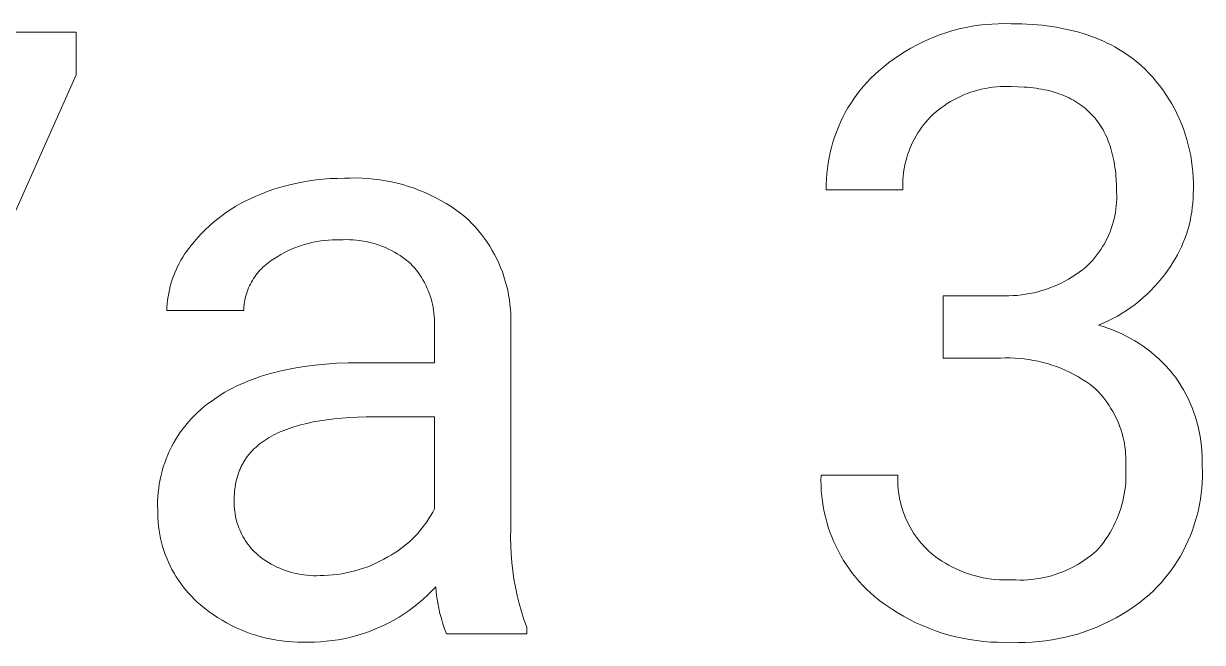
# Model space of a CAD drawing. Header units: millimetres. Extents: x 0 to 4030, y -54 to 2762.
# Drawn here: x 3053.8 to 3128.6, y 264.4 to 303.6 of the extents above; entities that cross this region are included whole.
import ezdxf

# ---------------------------------------------------------------- set-up
doc = ezdxf.new("R2010")
doc.units = ezdxf.units.MM
doc.header["$MEASUREMENT"] = 0
doc.layers.add('Domyślny', color=7, linetype='Continuous', true_color=0x000000)

msp = doc.modelspace()

# ---------------------------------------------------------------- linework, layer by layer
at = {"layer": 'Domyślny', "color": 18, "lineweight": 15, "true_color": 0x000000}
for p, q in [((3031.314, 303.061), (3057.108, 303.061)), ((3057.108, 303.061), (3057.108, 300.337)), ((3112.374, 303.032), (3112.773, 303.151)), ((3112.773, 303.151), (3113.175, 303.256)), ((3113.175, 303.256), (3113.581, 303.347)), ((3113.581, 303.347), (3113.99, 303.424)), ((3113.99, 303.424), (3114.401, 303.487)), ((3114.401, 303.487), (3114.814, 303.535)), ((3114.814, 303.535), (3115.228, 303.569)), ((3115.228, 303.569), (3115.644, 303.589)), ((3115.644, 303.589), (3116.06, 303.595)), ((3116.06, 303.595), (3116.475, 303.586)), ((3116.475, 303.586), (3117.143, 303.575)), ((3117.143, 303.575), (3117.47, 303.561)), ((3117.47, 303.561), (3117.792, 303.542)), ((3117.792, 303.542), (3118.11, 303.517)), ((3118.11, 303.517), (3118.423, 303.487)), ((3118.423, 303.487), (3118.731, 303.451)), ((3118.731, 303.451), (3119.035, 303.409)), ((3119.035, 303.409), (3119.334, 303.362)), ((3119.334, 303.362), (3119.628, 303.309)), ((3119.628, 303.309), (3119.918, 303.251)), ((3119.918, 303.251), (3120.203, 303.187)), ((3120.203, 303.187), (3120.484, 303.118)), ((3120.484, 303.118), (3120.76, 303.043)), ((3110.456, 302.235), (3110.828, 302.421)), ((3110.828, 302.421), (3111.206, 302.594)), ((3111.206, 302.594), (3111.591, 302.753)), ((3111.591, 302.753), (3111.98, 302.899)), ((3111.98, 302.899), (3112.374, 303.032)), ((3120.76, 303.043), (3121.032, 302.962)), ((3121.032, 302.962), (3121.298, 302.876)), ((3121.298, 302.876), (3121.561, 302.784)), ((3121.561, 302.784), (3121.818, 302.687)), ((3121.818, 302.687), (3122.071, 302.584)), ((3122.071, 302.584), (3122.32, 302.475)), ((3122.32, 302.475), (3122.564, 302.361)), ((3122.564, 302.361), (3122.803, 302.241)), ((3109.038, 301.368), (3109.381, 301.603)), ((3109.381, 301.603), (3109.732, 301.826)), ((3109.732, 301.826), (3110.09, 302.037)), ((3110.09, 302.037), (3110.456, 302.235)), ((3122.803, 302.241), (3123.038, 302.115)), ((3123.038, 302.115), (3123.268, 301.984)), ((3123.268, 301.984), (3123.493, 301.846)), ((3123.493, 301.846), (3123.714, 301.704)), ((3123.714, 301.704), (3123.93, 301.555)), ((3123.93, 301.555), (3124.142, 301.401)), ((3108.061, 300.593), (3108.377, 300.862)), ((3108.377, 300.862), (3108.703, 301.121)), ((3108.703, 301.121), (3109.038, 301.368)), ((3124.142, 301.401), (3124.349, 301.241)), ((3124.349, 301.241), (3124.552, 301.076)), ((3124.552, 301.076), (3124.75, 300.904)), ((3124.75, 300.904), (3124.944, 300.727)), ((3057.108, 300.337), (3041.299, 264.893)), ((3107.329, 299.881), (3107.565, 300.127)), ((3107.565, 300.127), (3107.809, 300.364)), ((3107.809, 300.364), (3108.061, 300.593)), ((3124.944, 300.727), (3125.19, 300.477)), ((3125.19, 300.477), (3125.427, 300.218)), ((3125.427, 300.218), (3125.655, 299.951)), ((3106.676, 299.097), (3106.885, 299.366)), ((3106.885, 299.366), (3107.102, 299.627)), ((3107.102, 299.627), (3107.329, 299.881)), ((3114.131, 299.312), (3113.905, 299.239)), ((3114.359, 299.376), (3114.131, 299.312)), ((3114.59, 299.433), (3114.359, 299.376)), ((3114.822, 299.482), (3114.59, 299.433)), ((3115.056, 299.523), (3114.822, 299.482)), ((3115.291, 299.556), (3115.056, 299.523)), ((3115.527, 299.581), (3115.291, 299.556)), ((3115.764, 299.598), (3115.527, 299.581)), ((3116.001, 299.607), (3115.764, 299.598)), ((3116.238, 299.607), (3116.001, 299.607)), ((3116.475, 299.6), (3116.238, 299.607)), ((3116.887, 299.593), (3116.475, 299.6)), ((3117.285, 299.574), (3116.887, 299.593)), ((3117.479, 299.559), (3117.285, 299.574)), ((3117.67, 299.541), (3117.479, 299.559)), ((3117.857, 299.52), (3117.67, 299.541)), ((3118.042, 299.495), (3117.857, 299.52)), ((3118.223, 299.468), (3118.042, 299.495)), ((3118.401, 299.437), (3118.223, 299.468)), ((3118.575, 299.402), (3118.401, 299.437)), ((3118.747, 299.365), (3118.575, 299.402)), ((3118.915, 299.324), (3118.747, 299.365)), ((3119.08, 299.28), (3118.915, 299.324)), ((3125.655, 299.951), (3125.874, 299.677)), ((3125.874, 299.677), (3126.084, 299.395)), ((3126.084, 299.395), (3126.284, 299.107)), ((3106.288, 298.538), (3106.477, 298.82)), ((3106.477, 298.82), (3106.676, 299.097)), ((3112.613, 298.646), (3112.411, 298.522)), ((3112.82, 298.763), (3112.613, 298.646)), ((3113.03, 298.873), (3112.82, 298.763)), ((3113.244, 298.976), (3113.03, 298.873)), ((3113.461, 299.071), (3113.244, 298.976)), ((3113.682, 299.159), (3113.461, 299.071)), ((3113.905, 299.239), (3113.682, 299.159)), ((3119.241, 299.232), (3119.08, 299.28)), ((3119.399, 299.182), (3119.241, 299.232)), ((3119.554, 299.128), (3119.399, 299.182)), ((3119.706, 299.071), (3119.554, 299.128)), ((3119.855, 299.01), (3119.706, 299.071)), ((3120, 298.946), (3119.855, 299.01)), ((3120.142, 298.879), (3120, 298.946)), ((3120.28, 298.809), (3120.142, 298.879)), ((3120.416, 298.736), (3120.28, 298.809)), ((3120.548, 298.659), (3120.416, 298.736)), ((3120.677, 298.579), (3120.548, 298.659)), ((3120.803, 298.495), (3120.677, 298.579)), ((3126.284, 299.107), (3126.475, 298.811)), ((3126.475, 298.811), (3126.655, 298.51)), ((3105.78, 297.652), (3105.939, 297.953)), ((3105.939, 297.953), (3106.108, 298.248)), ((3106.108, 298.248), (3106.288, 298.538)), ((3111.648, 297.958), (3111.469, 297.802)), ((3111.831, 298.109), (3111.648, 297.958)), ((3112.02, 298.253), (3111.831, 298.109)), ((3112.213, 298.391), (3112.02, 298.253)), ((3112.411, 298.522), (3112.213, 298.391)), ((3120.925, 298.408), (3120.803, 298.495)), ((3121.044, 298.318), (3120.925, 298.408)), ((3121.16, 298.225), (3121.044, 298.318)), ((3121.273, 298.129), (3121.16, 298.225)), ((3121.382, 298.029), (3121.273, 298.129)), ((3121.488, 297.926), (3121.382, 298.029)), ((3121.591, 297.819), (3121.488, 297.926)), ((3121.69, 297.71), (3121.591, 297.819)), ((3126.655, 298.51), (3126.824, 298.203)), ((3126.824, 298.203), (3126.984, 297.89)), ((3126.984, 297.89), (3127.132, 297.571)), ((3105.495, 297.034), (3105.632, 297.345)), ((3105.632, 297.345), (3105.78, 297.652)), ((3110.907, 297.175), (3110.78, 297.007)), ((3111.04, 297.339), (3110.907, 297.175)), ((3111.178, 297.498), (3111.04, 297.339)), ((3111.321, 297.652), (3111.178, 297.498)), ((3111.469, 297.802), (3111.321, 297.652)), ((3121.787, 297.597), (3121.69, 297.71)), ((3121.88, 297.48), (3121.787, 297.597)), ((3121.969, 297.361), (3121.88, 297.48)), ((3122.056, 297.238), (3121.969, 297.361)), ((3122.139, 297.112), (3122.056, 297.238)), ((3122.219, 296.983), (3122.139, 297.112)), ((3127.132, 297.571), (3127.27, 297.248)), ((3127.27, 297.248), (3127.397, 296.921)), ((3105.149, 296.073), (3105.253, 296.398)), ((3105.253, 296.398), (3105.368, 296.718)), ((3105.368, 296.718), (3105.495, 297.034)), ((3110.434, 296.479), (3110.331, 296.295)), ((3110.544, 296.659), (3110.434, 296.479)), ((3110.659, 296.835), (3110.544, 296.659)), ((3110.78, 297.007), (3110.659, 296.835)), ((3122.296, 296.85), (3122.219, 296.983)), ((3122.369, 296.714), (3122.296, 296.85)), ((3122.439, 296.575), (3122.369, 296.714)), ((3122.506, 296.432), (3122.439, 296.575)), ((3122.57, 296.286), (3122.506, 296.432)), ((3127.397, 296.921), (3127.512, 296.589)), ((3127.512, 296.589), (3127.616, 296.254)), ((3104.974, 295.415), (3105.056, 295.746)), ((3105.056, 295.746), (3105.149, 296.073)), ((3110.06, 295.725), (3109.983, 295.529)), ((3110.144, 295.918), (3110.06, 295.725)), ((3110.234, 296.108), (3110.144, 295.918)), ((3110.331, 296.295), (3110.234, 296.108)), ((3122.63, 296.137), (3122.57, 296.286)), ((3122.687, 295.985), (3122.63, 296.137)), ((3122.741, 295.829), (3122.687, 295.985)), ((3122.792, 295.67), (3122.741, 295.829)), ((3122.839, 295.508), (3122.792, 295.67)), ((3127.616, 296.254), (3127.709, 295.915)), ((3127.709, 295.915), (3127.79, 295.574)), ((3127.79, 295.574), (3127.86, 295.23)), ((3104.846, 294.747), (3104.905, 295.082)), ((3104.905, 295.082), (3104.974, 295.415)), ((3109.791, 294.928), (3109.74, 294.723)), ((3109.848, 295.131), (3109.791, 294.928)), ((3109.912, 295.331), (3109.848, 295.131)), ((3109.983, 295.529), (3109.912, 295.331)), ((3122.883, 295.342), (3122.839, 295.508)), ((3122.924, 295.173), (3122.883, 295.342)), ((3122.961, 295.001), (3122.924, 295.173)), ((3122.996, 294.826), (3122.961, 295.001)), ((3123.027, 294.647), (3122.996, 294.826)), ((3127.86, 295.23), (3127.918, 294.883)), ((3127.918, 294.883), (3127.964, 294.535)), ((3104.742, 293.731), (3104.765, 294.071)), ((3104.765, 294.071), (3104.8, 294.41)), ((3104.8, 294.41), (3104.846, 294.747)), ((3109.631, 294.102), (3109.609, 293.892)), ((3109.66, 294.31), (3109.631, 294.102)), ((3109.697, 294.517), (3109.66, 294.31)), ((3109.74, 294.723), (3109.697, 294.517)), ((3123.054, 294.465), (3123.027, 294.647)), ((3123.079, 294.28), (3123.054, 294.465)), ((3123.1, 294.091), (3123.079, 294.28)), ((3123.118, 293.899), (3123.1, 294.091)), ((3127.964, 294.535), (3127.998, 294.186)), ((3127.998, 294.186), (3128.021, 293.835)), ((3070.164, 293.24), (3070.596, 293.358)), ((3070.596, 293.358), (3071.032, 293.461)), ((3071.032, 293.461), (3071.471, 293.551)), ((3071.471, 293.551), (3071.913, 293.626)), ((3071.913, 293.626), (3072.356, 293.687)), ((3072.356, 293.687), (3072.802, 293.733)), ((3072.802, 293.733), (3073.249, 293.765)), ((3073.249, 293.765), (3073.696, 293.782)), ((3073.696, 293.782), (3074.144, 293.785)), ((3074.144, 293.785), (3074.519, 293.801)), ((3074.519, 293.801), (3074.893, 293.805)), ((3074.893, 293.805), (3075.268, 293.796)), ((3075.268, 293.796), (3075.642, 293.774)), ((3075.642, 293.774), (3076.016, 293.74)), ((3076.016, 293.74), (3076.388, 293.693)), ((3076.388, 293.693), (3076.758, 293.634)), ((3076.758, 293.634), (3077.126, 293.563)), ((3077.126, 293.563), (3077.491, 293.479)), ((3077.491, 293.479), (3077.853, 293.383)), ((3077.853, 293.383), (3078.212, 293.275)), ((3104.731, 293.391), (3104.742, 293.731)), ((3104.732, 293.051), (3104.731, 293.391)), ((3109.585, 293.472), (3109.584, 293.261)), ((3109.594, 293.682), (3109.585, 293.472)), ((3109.609, 293.892), (3109.594, 293.682)), ((3123.133, 293.704), (3123.118, 293.899)), ((3123.152, 293.303), (3123.133, 293.704)), ((3128.021, 293.835), (3128.032, 293.484)), ((3128.032, 293.484), (3128.03, 293.133)), ((3068.163, 292.491), (3068.481, 292.631)), ((3068.481, 292.631), (3068.894, 292.803)), ((3068.894, 292.803), (3069.313, 292.963)), ((3069.313, 292.963), (3069.736, 293.108)), ((3069.736, 293.108), (3070.164, 293.24)), ((3078.212, 293.275), (3078.567, 293.154)), ((3078.567, 293.154), (3078.918, 293.022)), ((3078.918, 293.022), (3079.264, 292.879)), ((3079.264, 292.879), (3079.605, 292.723)), ((3079.605, 292.723), (3079.941, 292.557)), ((3109.591, 293.051), (3104.732, 293.051)), ((3109.584, 293.261), (3109.591, 293.051)), ((3123.159, 292.89), (3123.152, 293.303)), ((3123.164, 292.678), (3123.159, 292.89)), ((3123.162, 292.466), (3123.164, 292.678)), ((3128.017, 292.782), (3128.009, 292.496)), ((3128.03, 293.133), (3128.017, 292.782)), ((3066.659, 291.637), (3066.948, 291.828)), ((3066.948, 291.828), (3067.243, 292.009)), ((3067.243, 292.009), (3067.544, 292.181)), ((3067.544, 292.181), (3067.851, 292.341)), ((3067.851, 292.341), (3068.163, 292.491)), ((3079.941, 292.557), (3080.271, 292.379)), ((3080.271, 292.379), (3080.595, 292.19)), ((3080.595, 292.19), (3080.912, 291.99)), ((3080.912, 291.99), (3081.222, 291.78)), ((3123.081, 291.624), (3123.113, 291.834)), ((3123.113, 291.834), (3123.137, 292.044)), ((3123.137, 292.044), (3123.153, 292.255)), ((3123.153, 292.255), (3123.162, 292.466)), ((3127.963, 291.924), (3127.926, 291.639)), ((3127.991, 292.209), (3127.963, 291.924)), ((3128.009, 292.496), (3127.991, 292.209)), ((3065.834, 291.004), (3066.102, 291.225)), ((3066.102, 291.225), (3066.377, 291.435)), ((3066.377, 291.435), (3066.659, 291.637)), ((3081.222, 291.78), (3081.525, 291.559)), ((3081.525, 291.559), (3081.821, 291.329)), ((3081.821, 291.329), (3082.041, 291.121)), ((3082.041, 291.121), (3082.255, 290.907)), ((3122.944, 291.004), (3122.997, 291.209)), ((3122.997, 291.209), (3123.043, 291.416)), ((3123.043, 291.416), (3123.081, 291.624)), ((3127.821, 291.075), (3127.754, 290.797)), ((3127.878, 291.357), (3127.821, 291.075)), ((3127.926, 291.639), (3127.878, 291.357)), ((3065.079, 290.291), (3065.322, 290.537)), ((3065.322, 290.537), (3065.574, 290.775)), ((3065.574, 290.775), (3065.834, 291.004)), ((3082.255, 290.907), (3082.461, 290.685)), ((3082.461, 290.685), (3082.659, 290.456)), ((3082.659, 290.456), (3082.849, 290.22)), ((3122.662, 290.207), (3122.743, 290.402)), ((3122.743, 290.402), (3122.817, 290.601)), ((3122.817, 290.601), (3122.884, 290.801)), ((3122.884, 290.801), (3122.944, 291.004)), ((3127.677, 290.52), (3127.591, 290.247)), ((3127.754, 290.797), (3127.677, 290.52)), ((3064.401, 289.504), (3064.618, 289.774)), ((3064.618, 289.774), (3064.844, 290.036)), ((3064.844, 290.036), (3065.079, 290.291)), ((3071.691, 289.614), (3071.457, 289.543)), ((3071.927, 289.676), (3071.691, 289.614)), ((3072.165, 289.73), (3071.927, 289.676)), ((3072.404, 289.777), (3072.165, 289.73)), ((3072.645, 289.814), (3072.404, 289.777)), ((3072.888, 289.844), (3072.645, 289.814)), ((3073.131, 289.865), (3072.888, 289.844)), ((3073.374, 289.878), (3073.131, 289.865)), ((3073.618, 289.883), (3073.374, 289.878)), ((3073.862, 289.879), (3073.618, 289.883)), ((3074.073, 289.891), (3073.862, 289.879)), ((3074.284, 289.896), (3074.073, 289.891)), ((3074.495, 289.893), (3074.284, 289.896)), ((3074.706, 289.883), (3074.495, 289.893)), ((3074.916, 289.866), (3074.706, 289.883)), ((3075.126, 289.841), (3074.916, 289.866)), ((3075.334, 289.81), (3075.126, 289.841)), ((3075.542, 289.771), (3075.334, 289.81)), ((3075.748, 289.725), (3075.542, 289.771)), ((3075.952, 289.671), (3075.748, 289.725)), ((3076.154, 289.611), (3075.952, 289.671)), ((3076.354, 289.544), (3076.154, 289.611)), ((3082.849, 290.22), (3083.031, 289.978)), ((3083.031, 289.978), (3083.205, 289.73)), ((3083.205, 289.73), (3083.37, 289.476)), ((3122.272, 289.456), (3122.379, 289.638)), ((3122.379, 289.638), (3122.48, 289.824)), ((3122.48, 289.824), (3122.574, 290.014)), ((3122.574, 290.014), (3122.662, 290.207)), ((3127.39, 289.709), (3127.276, 289.446)), ((3127.495, 289.976), (3127.39, 289.709)), ((3127.591, 290.247), (3127.495, 289.976)), ((3063.879, 288.779), (3064.001, 288.967)), ((3064.001, 288.967), (3064.128, 289.15)), ((3064.128, 289.15), (3064.261, 289.329)), ((3064.261, 289.329), (3064.401, 289.504)), ((3069.908, 288.833), (3069.702, 288.702)), ((3070.118, 288.957), (3069.908, 288.833)), ((3070.332, 289.074), (3070.118, 288.957)), ((3070.551, 289.183), (3070.332, 289.074)), ((3070.773, 289.284), (3070.551, 289.183)), ((3070.998, 289.379), (3070.773, 289.284)), ((3071.226, 289.465), (3070.998, 289.379)), ((3071.457, 289.543), (3071.226, 289.465)), ((3076.552, 289.47), (3076.354, 289.544)), ((3076.747, 289.389), (3076.552, 289.47)), ((3076.939, 289.302), (3076.747, 289.389)), ((3077.128, 289.208), (3076.939, 289.302)), ((3077.314, 289.108), (3077.128, 289.208)), ((3077.496, 289.001), (3077.314, 289.108)), ((3077.674, 288.888), (3077.496, 289.001)), ((3077.848, 288.769), (3077.674, 288.888)), ((3083.37, 289.476), (3083.526, 289.216)), ((3083.526, 289.216), (3083.673, 288.951)), ((3083.673, 288.951), (3083.811, 288.682)), ((3121.781, 288.767), (3121.913, 288.932)), ((3121.913, 288.932), (3122.038, 289.103)), ((3122.038, 289.103), (3122.158, 289.277)), ((3122.158, 289.277), (3122.272, 289.456)), ((3127.021, 288.932), (3126.88, 288.682)), ((3127.153, 289.187), (3127.021, 288.932)), ((3127.276, 289.446), (3127.153, 289.187)), ((3063.459, 287.992), (3063.554, 288.194)), ((3063.554, 288.194), (3063.656, 288.393)), ((3063.656, 288.393), (3063.764, 288.588)), ((3063.764, 288.588), (3063.879, 288.779)), ((3068.974, 288.148), (3068.878, 288.055)), ((3069.073, 288.239), (3068.974, 288.148)), ((3069.176, 288.326), (3069.073, 288.239)), ((3069.281, 288.409), (3069.176, 288.326)), ((3069.39, 288.488), (3069.281, 288.409)), ((3069.501, 288.564), (3069.39, 288.488)), ((3069.702, 288.702), (3069.501, 288.564)), ((3078.018, 288.644), (3077.848, 288.769)), ((3078.184, 288.513), (3078.018, 288.644)), ((3078.345, 288.376), (3078.184, 288.513)), ((3078.471, 288.241), (3078.345, 288.376)), ((3078.593, 288.101), (3078.471, 288.241)), ((3078.71, 287.957), (3078.593, 288.101)), ((3083.811, 288.682), (3083.94, 288.407)), ((3083.94, 288.407), (3084.059, 288.129)), ((3084.059, 288.129), (3084.168, 287.846)), ((3120.992, 287.987), (3121.199, 288.152)), ((3121.199, 288.152), (3121.353, 288.298)), ((3121.353, 288.298), (3121.501, 288.449)), ((3121.501, 288.449), (3121.644, 288.605)), ((3121.644, 288.605), (3121.781, 288.767)), ((3126.573, 288.198), (3126.407, 287.964)), ((3126.731, 288.438), (3126.573, 288.198)), ((3126.88, 288.682), (3126.731, 288.438)), ((3063.148, 287.156), (3063.215, 287.369)), ((3063.215, 287.369), (3063.289, 287.579)), ((3063.289, 287.579), (3063.371, 287.787)), ((3063.371, 287.787), (3063.459, 287.992)), ((3068.374, 287.427), (3068.303, 287.313)), ((3068.448, 287.539), (3068.374, 287.427)), ((3068.527, 287.648), (3068.448, 287.539)), ((3068.609, 287.754), (3068.527, 287.648)), ((3068.695, 287.857), (3068.609, 287.754)), ((3068.785, 287.958), (3068.695, 287.857)), ((3068.878, 288.055), (3068.785, 287.958)), ((3078.822, 287.809), (3078.71, 287.957)), ((3078.929, 287.657), (3078.822, 287.809)), ((3079.03, 287.502), (3078.929, 287.657)), ((3079.127, 287.344), (3079.03, 287.502)), ((3079.217, 287.182), (3079.127, 287.344)), ((3084.168, 287.846), (3084.268, 287.56)), ((3084.268, 287.56), (3084.357, 287.271)), ((3119.88, 287.268), (3120.112, 287.397)), ((3120.112, 287.397), (3120.339, 287.533)), ((3120.339, 287.533), (3120.562, 287.677)), ((3120.562, 287.677), (3120.78, 287.828)), ((3120.78, 287.828), (3120.992, 287.987)), ((3126.005, 287.428), (3125.79, 287.17)), ((3126.21, 287.693), (3126.005, 287.428)), ((3126.407, 287.964), (3126.21, 287.693)), ((3062.989, 286.506), (3063.034, 286.724)), ((3063.034, 286.724), (3063.087, 286.941)), ((3063.087, 286.941), (3063.148, 287.156)), ((3068.01, 286.71), (3067.964, 286.583)), ((3068.06, 286.834), (3068.01, 286.71)), ((3068.114, 286.957), (3068.06, 286.834)), ((3068.173, 287.078), (3068.114, 286.957)), ((3068.236, 287.197), (3068.173, 287.078)), ((3068.303, 287.313), (3068.236, 287.197)), ((3079.303, 287.017), (3079.217, 287.182)), ((3079.382, 286.85), (3079.303, 287.017)), ((3079.456, 286.68), (3079.382, 286.85)), ((3079.524, 286.507), (3079.456, 286.68)), ((3084.357, 287.271), (3084.437, 286.979)), ((3084.437, 286.979), (3084.507, 286.684)), ((3084.507, 286.684), (3084.566, 286.387)), ((3117.898, 286.529), (3118.155, 286.592)), ((3118.155, 286.592), (3118.411, 286.664)), ((3118.411, 286.664), (3118.663, 286.744)), ((3118.663, 286.744), (3118.913, 286.832)), ((3118.913, 286.832), (3119.16, 286.929)), ((3119.16, 286.929), (3119.404, 287.034)), ((3119.404, 287.034), (3119.644, 287.147)), ((3119.644, 287.147), (3119.88, 287.268)), ((3125.336, 286.678), (3125.096, 286.444)), ((3125.567, 286.92), (3125.336, 286.678)), ((3125.79, 287.17), (3125.567, 286.92)), ((3062.88, 285.62), (3062.896, 285.843)), ((3062.896, 285.843), (3062.919, 286.065)), ((3062.919, 286.065), (3062.95, 286.286)), ((3062.95, 286.286), (3062.989, 286.506)), ((3067.803, 285.932), (3067.784, 285.799)), ((3067.826, 286.064), (3067.803, 285.932)), ((3067.854, 286.196), (3067.826, 286.064)), ((3067.886, 286.326), (3067.854, 286.196)), ((3067.923, 286.455), (3067.886, 286.326)), ((3067.964, 286.583), (3067.923, 286.455)), ((3079.586, 286.332), (3079.524, 286.507)), ((3079.642, 286.156), (3079.586, 286.332)), ((3079.692, 285.977), (3079.642, 286.156)), ((3079.736, 285.797), (3079.692, 285.977)), ((3084.566, 286.387), (3084.615, 286.088)), ((3084.615, 286.088), (3084.654, 285.788)), ((3112.154, 286.34), (3115.791, 286.34)), ((3112.154, 282.381), (3112.154, 286.34)), ((3115.791, 286.34), (3116.056, 286.333)), ((3116.056, 286.333), (3116.321, 286.335)), ((3116.321, 286.335), (3116.586, 286.345)), ((3116.586, 286.345), (3116.851, 286.364)), ((3116.851, 286.364), (3117.114, 286.392)), ((3117.114, 286.392), (3117.377, 286.429)), ((3117.377, 286.429), (3117.638, 286.475)), ((3117.638, 286.475), (3117.898, 286.529)), ((3124.593, 286.001), (3124.33, 285.793)), ((3124.848, 286.218), (3124.593, 286.001)), ((3125.096, 286.444), (3124.848, 286.218)), ((3062.871, 285.397), (3062.88, 285.62)), ((3067.756, 285.397), (3062.871, 285.397)), ((3067.761, 285.531), (3067.756, 285.397)), ((3067.77, 285.665), (3067.761, 285.531)), ((3067.784, 285.799), (3067.77, 285.665)), ((3079.773, 285.615), (3079.736, 285.797)), ((3079.805, 285.433), (3079.773, 285.615)), ((3079.83, 285.249), (3079.805, 285.433)), ((3079.849, 285.064), (3079.83, 285.249)), ((3084.654, 285.788), (3084.683, 285.486)), ((3084.683, 285.486), (3084.701, 285.184)), ((3084.701, 285.184), (3084.709, 284.881)), ((3123.501, 285.224), (3123.213, 285.054)), ((3123.784, 285.404), (3123.501, 285.224)), ((3124.061, 285.594), (3123.784, 285.404)), ((3124.33, 285.793), (3124.061, 285.594)), ((3079.861, 284.879), (3079.849, 285.064)), ((3079.868, 284.694), (3079.861, 284.879)), ((3079.861, 284.323), (3079.868, 284.509)), ((3079.868, 284.509), (3079.868, 284.694)), ((3084.709, 284.881), (3084.706, 284.578)), ((3084.706, 284.578), (3084.706, 271.533)), ((3122.314, 284.604), (3122.005, 284.475)), ((3122.005, 284.475), (3122.307, 284.385)), ((3122.307, 284.385), (3122.607, 284.285)), ((3122.619, 284.744), (3122.314, 284.604)), ((3122.918, 284.894), (3122.619, 284.744)), ((3123.213, 285.054), (3122.918, 284.894)), ((3079.861, 282.095), (3079.861, 284.323)), ((3122.607, 284.285), (3122.903, 284.175)), ((3122.903, 284.175), (3123.195, 284.055)), ((3123.195, 284.055), (3123.483, 283.925)), ((3123.483, 283.925), (3123.766, 283.785)), ((3123.766, 283.785), (3124.044, 283.636)), ((3124.044, 283.636), (3124.317, 283.477)), ((3124.317, 283.477), (3124.584, 283.309)), ((3124.584, 283.309), (3124.846, 283.132)), ((3124.846, 283.132), (3125.102, 282.947)), ((3125.102, 282.947), (3125.351, 282.753)), ((3074.388, 282.086), (3075.137, 282.095)), ((3075.137, 282.095), (3079.861, 282.095)), ((3115.791, 282.381), (3112.154, 282.381)), ((3116.091, 282.392), (3115.791, 282.381)), ((3116.392, 282.392), (3116.091, 282.392)), ((3116.693, 282.383), (3116.392, 282.392)), ((3116.993, 282.363), (3116.693, 282.383)), ((3117.292, 282.333), (3116.993, 282.363)), ((3117.59, 282.293), (3117.292, 282.333)), ((3117.887, 282.243), (3117.59, 282.293)), ((3118.181, 282.183), (3117.887, 282.243)), ((3118.474, 282.113), (3118.181, 282.183)), ((3118.764, 282.034), (3118.474, 282.113)), ((3125.351, 282.753), (3125.593, 282.55)), ((3125.593, 282.55), (3125.828, 282.34)), ((3125.828, 282.34), (3126.056, 282.121)), ((3126.056, 282.121), (3126.276, 281.895)), ((3069.146, 281.318), (3069.434, 281.402)), ((3069.434, 281.402), (3069.727, 281.481)), ((3069.727, 281.481), (3070.026, 281.556)), ((3070.026, 281.556), (3070.33, 281.625)), ((3070.33, 281.625), (3070.639, 281.69)), ((3070.639, 281.69), (3070.953, 281.75)), ((3070.953, 281.75), (3071.598, 281.856)), ((3071.598, 281.856), (3072.264, 281.942)), ((3072.264, 281.942), (3072.951, 282.009)), ((3072.951, 282.009), (3073.659, 282.057)), ((3073.659, 282.057), (3074.388, 282.086)), ((3119.051, 281.944), (3118.764, 282.034)), ((3119.335, 281.845), (3119.051, 281.944)), ((3119.615, 281.737), (3119.335, 281.845)), ((3119.892, 281.619), (3119.615, 281.737)), ((3120.165, 281.491), (3119.892, 281.619)), ((3120.433, 281.355), (3120.165, 281.491)), ((3120.696, 281.21), (3120.433, 281.355)), ((3126.276, 281.895), (3126.489, 281.661)), ((3126.489, 281.661), (3126.693, 281.421)), ((3126.693, 281.421), (3126.89, 281.173)), ((3067.279, 280.596), (3067.53, 280.714)), ((3067.53, 280.714), (3067.786, 280.827)), ((3067.786, 280.827), (3068.047, 280.935)), ((3068.047, 280.935), (3068.314, 281.038)), ((3068.314, 281.038), (3068.586, 281.136)), ((3068.586, 281.136), (3068.863, 281.23)), ((3068.863, 281.23), (3069.146, 281.318)), ((3120.954, 281.056), (3120.696, 281.21)), ((3121.207, 280.893), (3120.954, 281.056)), ((3121.455, 280.722), (3121.207, 280.893)), ((3121.696, 280.543), (3121.455, 280.722)), ((3126.89, 281.173), (3127.069, 280.914)), ((3127.069, 280.914), (3127.238, 280.648)), ((3127.238, 280.648), (3127.399, 280.376)), ((3065.889, 279.791), (3066.107, 279.937)), ((3066.107, 279.937), (3066.33, 280.078)), ((3066.33, 280.078), (3066.56, 280.215)), ((3066.56, 280.215), (3066.794, 280.347)), ((3066.794, 280.347), (3067.034, 280.474)), ((3067.034, 280.474), (3067.279, 280.596)), ((3121.854, 280.392), (3121.696, 280.543)), ((3122.006, 280.236), (3121.854, 280.392)), ((3122.153, 280.074), (3122.006, 280.236)), ((3122.295, 279.908), (3122.153, 280.074)), ((3122.431, 279.737), (3122.295, 279.908)), ((3127.399, 280.376), (3127.55, 280.099)), ((3127.55, 280.099), (3127.692, 279.817)), ((3064.822, 278.945), (3065.026, 279.13)), ((3065.026, 279.13), (3065.237, 279.307)), ((3065.237, 279.307), (3065.453, 279.477)), ((3065.453, 279.477), (3065.676, 279.64)), ((3065.676, 279.64), (3065.889, 279.791)), ((3122.561, 279.561), (3122.431, 279.737)), ((3122.684, 279.381), (3122.561, 279.561)), ((3122.802, 279.197), (3122.684, 279.381)), ((3122.913, 279.009), (3122.802, 279.197)), ((3127.692, 279.817), (3127.823, 279.531)), ((3127.823, 279.531), (3127.945, 279.24)), ((3127.945, 279.24), (3128.057, 278.945)), ((3064.249, 278.351), (3064.433, 278.555)), ((3064.433, 278.555), (3064.624, 278.753)), ((3064.624, 278.753), (3064.822, 278.945)), ((3072.589, 278.411), (3072.163, 278.335)), ((3073.033, 278.477), (3072.589, 278.411)), ((3073.495, 278.533), (3073.033, 278.477)), ((3073.973, 278.579), (3073.495, 278.533)), ((3074.47, 278.614), (3073.973, 278.579)), ((3074.983, 278.64), (3074.47, 278.614)), ((3075.515, 278.655), (3074.983, 278.64)), ((3076.063, 278.66), (3075.515, 278.655)), ((3079.861, 278.66), (3076.063, 278.66)), ((3079.861, 272.835), (3079.861, 278.66)), ((3123.018, 278.818), (3122.913, 279.009)), ((3123.116, 278.623), (3123.018, 278.818)), ((3123.207, 278.424), (3123.116, 278.623)), ((3123.292, 278.223), (3123.207, 278.424)), ((3128.057, 278.945), (3128.159, 278.646)), ((3128.159, 278.646), (3128.25, 278.344)), ((3063.585, 277.472), (3063.74, 277.7)), ((3063.74, 277.7), (3063.902, 277.923)), ((3063.902, 277.923), (3064.071, 278.14)), ((3064.071, 278.14), (3064.249, 278.351)), ((3069.97, 277.663), (3069.815, 277.591)), ((3070.129, 277.733), (3069.97, 277.663)), ((3070.292, 277.801), (3070.129, 277.733)), ((3070.459, 277.866), (3070.292, 277.801)), ((3070.631, 277.928), (3070.459, 277.866)), ((3070.807, 277.988), (3070.631, 277.928)), ((3070.988, 278.045), (3070.807, 277.988)), ((3071.173, 278.1), (3070.988, 278.045)), ((3071.362, 278.152), (3071.173, 278.1)), ((3071.754, 278.248), (3071.362, 278.152)), ((3072.163, 278.335), (3071.754, 278.248)), ((3123.369, 278.019), (3123.292, 278.223)), ((3123.44, 277.812), (3123.369, 278.019)), ((3123.503, 277.603), (3123.44, 277.812)), ((3128.25, 278.344), (3128.331, 278.039)), ((3128.331, 278.039), (3128.401, 277.732)), ((3128.401, 277.732), (3128.461, 277.422)), ((3063.17, 276.758), (3063.3, 277.001)), ((3063.3, 277.001), (3063.439, 277.239)), ((3063.439, 277.239), (3063.585, 277.472)), ((3068.737, 276.919), (3068.621, 276.823)), ((3068.856, 277.012), (3068.737, 276.919)), ((3068.98, 277.102), (3068.856, 277.012)), ((3069.109, 277.19), (3068.98, 277.102)), ((3069.241, 277.275), (3069.109, 277.19)), ((3069.378, 277.358), (3069.241, 277.275)), ((3069.52, 277.438), (3069.378, 277.358)), ((3069.665, 277.516), (3069.52, 277.438)), ((3069.815, 277.591), (3069.665, 277.516)), ((3123.56, 277.393), (3123.503, 277.603)), ((3123.609, 277.18), (3123.56, 277.393)), ((3123.651, 276.965), (3123.609, 277.18)), ((3123.685, 276.75), (3123.651, 276.965)), ((3128.461, 277.422), (3128.51, 277.11)), ((3128.51, 277.11), (3128.549, 276.797)), ((3062.831, 276.005), (3062.936, 276.26)), ((3062.936, 276.26), (3063.049, 276.511)), ((3063.049, 276.511), (3063.17, 276.758)), ((3067.978, 276.14), (3067.937, 276.083)), ((3068.021, 276.196), (3067.978, 276.14)), ((3068.065, 276.252), (3068.021, 276.196)), ((3068.11, 276.307), (3068.065, 276.252)), ((3068.204, 276.415), (3068.11, 276.307)), ((3068.302, 276.521), (3068.204, 276.415)), ((3068.404, 276.624), (3068.302, 276.521)), ((3068.511, 276.725), (3068.404, 276.624)), ((3068.621, 276.823), (3068.511, 276.725)), ((3123.712, 276.533), (3123.685, 276.75)), ((3123.732, 276.316), (3123.712, 276.533)), ((3123.744, 276.098), (3123.732, 276.316)), ((3128.549, 276.797), (3128.576, 276.483)), ((3128.576, 276.483), (3128.593, 276.168)), ((3128.593, 276.168), (3128.599, 275.852)), ((3062.572, 275.221), (3062.649, 275.485)), ((3062.649, 275.485), (3062.736, 275.747)), ((3062.736, 275.747), (3062.831, 276.005)), ((3067.548, 275.413), (3067.519, 275.348)), ((3067.578, 275.477), (3067.548, 275.413)), ((3067.609, 275.54), (3067.578, 275.477)), ((3067.641, 275.603), (3067.609, 275.54)), ((3067.674, 275.665), (3067.641, 275.603)), ((3067.708, 275.727), (3067.674, 275.665)), ((3067.744, 275.788), (3067.708, 275.727)), ((3067.78, 275.848), (3067.744, 275.788)), ((3067.818, 275.908), (3067.78, 275.848)), ((3067.856, 275.967), (3067.818, 275.908)), ((3067.896, 276.025), (3067.856, 275.967)), ((3067.937, 276.083), (3067.896, 276.025)), ((3123.736, 275.443), (3123.746, 275.661)), ((3123.747, 275.204), (3123.736, 275.443)), ((3123.749, 275.879), (3123.744, 276.098)), ((3123.746, 275.661), (3123.749, 275.879)), ((3128.599, 275.852), (3128.594, 275.537)), ((3128.594, 275.537), (3128.605, 275.187)), ((3062.395, 274.415), (3062.445, 274.685)), ((3062.445, 274.685), (3062.504, 274.954)), ((3062.504, 274.954), (3062.572, 275.221)), ((3067.291, 274.665), (3067.258, 274.521)), ((3067.328, 274.807), (3067.291, 274.665)), ((3067.369, 274.946), (3067.328, 274.807)), ((3067.415, 275.083), (3067.369, 274.946)), ((3067.465, 275.217), (3067.415, 275.083)), ((3067.492, 275.283), (3067.465, 275.217)), ((3067.519, 275.348), (3067.492, 275.283)), ((3104.391, 274.626), (3104.397, 274.96)), ((3104.397, 274.292), (3104.391, 274.626)), ((3104.397, 274.96), (3109.269, 274.96)), ((3109.269, 274.96), (3109.263, 274.745)), ((3109.263, 274.745), (3109.265, 274.53)), ((3123.734, 274.486), (3123.746, 274.725)), ((3123.746, 274.725), (3123.751, 274.965)), ((3123.751, 274.965), (3123.747, 275.204)), ((3128.604, 274.837), (3128.591, 274.487)), ((3128.605, 275.187), (3128.604, 274.837)), ((3062.302, 273.594), (3062.323, 273.868)), ((3062.323, 273.868), (3062.354, 274.142)), ((3062.354, 274.142), (3062.395, 274.415)), ((3067.172, 273.918), (3067.161, 273.761)), ((3067.187, 274.073), (3067.172, 273.918)), ((3067.206, 274.225), (3067.187, 274.073)), ((3067.23, 274.374), (3067.206, 274.225)), ((3067.258, 274.521), (3067.23, 274.374)), ((3104.414, 273.959), (3104.397, 274.292)), ((3104.443, 273.627), (3104.414, 273.959)), ((3109.265, 274.53), (3109.274, 274.315)), ((3109.274, 274.315), (3109.29, 274.101)), ((3109.29, 274.101), (3109.314, 273.888)), ((3109.314, 273.888), (3109.346, 273.675)), ((3123.648, 273.774), (3123.685, 274.01)), ((3123.685, 274.01), (3123.713, 274.248)), ((3123.713, 274.248), (3123.734, 274.486)), ((3128.567, 274.138), (3128.53, 273.79)), ((3128.591, 274.487), (3128.567, 274.138)), ((3062.287, 273.043), (3062.29, 273.319)), ((3062.29, 273.319), (3062.302, 273.594)), ((3067.152, 273.439), (3067.147, 273.285)), ((3067.147, 273.285), (3067.148, 273.132)), ((3067.148, 273.132), (3067.153, 272.978)), ((3067.154, 273.601), (3067.152, 273.439)), ((3067.161, 273.761), (3067.154, 273.601)), ((3104.483, 273.295), (3104.443, 273.627)), ((3104.535, 272.966), (3104.483, 273.295)), ((3109.346, 273.675), (3109.385, 273.464)), ((3109.385, 273.464), (3109.431, 273.254)), ((3109.431, 273.254), (3109.484, 273.046)), ((3123.491, 273.073), (3123.551, 273.305)), ((3123.551, 273.305), (3123.604, 273.539)), ((3123.604, 273.539), (3123.648, 273.774)), ((3128.482, 273.444), (3128.423, 273.099)), ((3128.53, 273.79), (3128.482, 273.444)), ((3062.294, 272.768), (3062.287, 273.043)), ((3062.292, 272.505), (3062.294, 272.768)), ((3062.3, 272.243), (3062.292, 272.505)), ((3067.153, 272.978), (3067.165, 272.824)), ((3067.165, 272.824), (3067.181, 272.671)), ((3067.181, 272.671), (3067.203, 272.519)), ((3067.203, 272.519), (3067.23, 272.367)), ((3067.23, 272.367), (3067.262, 272.217)), ((3079.506, 272.207), (3079.632, 272.413)), ((3079.632, 272.413), (3079.75, 272.622)), ((3079.75, 272.622), (3079.861, 272.835)), ((3104.598, 272.638), (3104.535, 272.966)), ((3104.673, 272.313), (3104.598, 272.638)), ((3109.484, 273.046), (3109.544, 272.839)), ((3109.544, 272.839), (3109.612, 272.635)), ((3109.612, 272.635), (3109.686, 272.434)), ((3109.686, 272.434), (3109.768, 272.235)), ((3123.174, 272.171), (3123.265, 272.392)), ((3123.265, 272.392), (3123.348, 272.617)), ((3123.348, 272.617), (3123.423, 272.844)), ((3123.423, 272.844), (3123.491, 273.073)), ((3128.269, 272.416), (3128.174, 272.079)), ((3128.351, 272.756), (3128.269, 272.416)), ((3128.423, 273.099), (3128.351, 272.756)), ((3062.317, 271.981), (3062.3, 272.243)), ((3062.342, 271.719), (3062.317, 271.981)), ((3062.377, 271.459), (3062.342, 271.719)), ((3067.262, 272.217), (3067.3, 272.068)), ((3067.3, 272.068), (3067.343, 271.92)), ((3067.343, 271.92), (3067.391, 271.774)), ((3067.391, 271.774), (3067.443, 271.629)), ((3067.443, 271.629), (3067.501, 271.487)), ((3078.937, 271.433), (3079.089, 271.619)), ((3079.089, 271.619), (3079.235, 271.81)), ((3079.235, 271.81), (3079.374, 272.007)), ((3079.374, 272.007), (3079.506, 272.207)), ((3104.758, 271.99), (3104.673, 272.313)), ((3104.855, 271.671), (3104.758, 271.99)), ((3104.963, 271.355), (3104.855, 271.671)), ((3109.768, 272.235), (3109.856, 272.039)), ((3109.856, 272.039), (3109.951, 271.846)), ((3109.951, 271.846), (3110.052, 271.657)), ((3110.052, 271.657), (3110.16, 271.471)), ((3122.859, 271.526), (3122.971, 271.738)), ((3122.971, 271.738), (3123.076, 271.952)), ((3123.076, 271.952), (3123.174, 272.171)), ((3128.069, 271.746), (3127.952, 271.416)), ((3128.174, 272.079), (3128.069, 271.746)), ((3062.42, 271.2), (3062.377, 271.459)), ((3062.473, 270.942), (3062.42, 271.2)), ((3062.534, 270.687), (3062.473, 270.942)), ((3067.501, 271.487), (3067.564, 271.346)), ((3067.564, 271.346), (3067.632, 271.208)), ((3067.632, 271.208), (3067.704, 271.072)), ((3067.704, 271.072), (3067.781, 270.939)), ((3067.781, 270.939), (3067.863, 270.809)), ((3078.268, 270.743), (3078.444, 270.907)), ((3078.444, 270.907), (3078.615, 271.076)), ((3078.615, 271.076), (3078.779, 271.252)), ((3078.779, 271.252), (3078.937, 271.433)), ((3084.706, 271.533), (3084.696, 271.006)), ((3084.696, 271.006), (3084.702, 270.478)), ((3105.081, 271.043), (3104.963, 271.355)), ((3105.21, 270.735), (3105.081, 271.043)), ((3110.16, 271.471), (3110.275, 271.29)), ((3110.275, 271.29), (3110.395, 271.112)), ((3110.395, 271.112), (3110.522, 270.938)), ((3110.522, 270.938), (3110.655, 270.769)), ((3122.341, 270.722), (3122.48, 270.917)), ((3122.48, 270.917), (3122.613, 271.116)), ((3122.613, 271.116), (3122.739, 271.319)), ((3122.739, 271.319), (3122.859, 271.526)), ((3127.824, 271.09), (3127.686, 270.769)), ((3127.952, 271.416), (3127.824, 271.09)), ((3062.604, 270.434), (3062.534, 270.687)), ((3062.682, 270.183), (3062.604, 270.434)), ((3062.769, 269.935), (3062.682, 270.183)), ((3067.863, 270.809), (3067.949, 270.681)), ((3067.949, 270.681), (3068.04, 270.557)), ((3068.04, 270.557), (3068.135, 270.435)), ((3068.135, 270.435), (3068.234, 270.318)), ((3068.234, 270.318), (3068.337, 270.203)), ((3068.337, 270.203), (3068.443, 270.093)), ((3077.311, 270.018), (3077.512, 270.15)), ((3077.512, 270.15), (3077.708, 270.288)), ((3077.708, 270.288), (3077.9, 270.433)), ((3077.9, 270.433), (3078.087, 270.585)), ((3078.087, 270.585), (3078.268, 270.743)), ((3084.702, 270.478), (3084.727, 269.95)), ((3105.35, 270.432), (3105.21, 270.735)), ((3105.501, 270.134), (3105.35, 270.432)), ((3105.661, 269.841), (3105.501, 270.134)), ((3110.655, 270.769), (3110.793, 270.605)), ((3110.793, 270.605), (3110.937, 270.445)), ((3110.937, 270.445), (3111.087, 270.291)), ((3111.087, 270.291), (3111.241, 270.142)), ((3111.241, 270.142), (3111.44, 269.975)), ((3121.692, 270.003), (3121.884, 270.169)), ((3121.884, 270.169), (3122.042, 270.348)), ((3122.042, 270.348), (3122.195, 270.533)), ((3122.195, 270.533), (3122.341, 270.722)), ((3127.376, 270.141), (3127.206, 269.835)), ((3127.536, 270.452), (3127.376, 270.141)), ((3127.686, 270.769), (3127.536, 270.452)), ((3062.864, 269.69), (3062.769, 269.935)), ((3062.968, 269.449), (3062.864, 269.69)), ((3063.08, 269.211), (3062.968, 269.449)), ((3068.443, 270.093), (3068.554, 269.986)), ((3068.554, 269.986), (3068.669, 269.883)), ((3068.669, 269.883), (3068.826, 269.759)), ((3068.826, 269.759), (3068.988, 269.641)), ((3068.988, 269.641), (3069.154, 269.529)), ((3069.154, 269.529), (3069.323, 269.423)), ((3069.323, 269.423), (3069.496, 269.322)), ((3075.885, 269.264), (3076.144, 269.379)), ((3076.144, 269.379), (3076.399, 269.503)), ((3076.399, 269.503), (3076.649, 269.635)), ((3076.649, 269.635), (3076.895, 269.775)), ((3076.895, 269.775), (3077.105, 269.893)), ((3077.105, 269.893), (3077.311, 270.018)), ((3084.727, 269.95), (3084.768, 269.424)), ((3084.768, 269.424), (3084.827, 268.899)), ((3105.831, 269.554), (3105.661, 269.841)), ((3106.012, 269.273), (3105.831, 269.554)), ((3111.44, 269.975), (3111.644, 269.816)), ((3111.644, 269.816), (3111.854, 269.663)), ((3111.854, 269.663), (3112.069, 269.519)), ((3112.069, 269.519), (3112.289, 269.381)), ((3112.289, 269.381), (3112.513, 269.252)), ((3120.65, 269.278), (3120.869, 269.408)), ((3120.869, 269.408), (3121.082, 269.546)), ((3121.082, 269.546), (3121.29, 269.691)), ((3121.29, 269.691), (3121.494, 269.843)), ((3121.494, 269.843), (3121.692, 270.003)), ((3127.025, 269.536), (3126.834, 269.242)), ((3127.206, 269.835), (3127.025, 269.536)), ((3063.2, 268.977), (3063.08, 269.211)), ((3063.328, 268.748), (3063.2, 268.977)), ((3063.463, 268.523), (3063.328, 268.748)), ((3069.496, 269.322), (3069.673, 269.227)), ((3069.673, 269.227), (3069.852, 269.139)), ((3069.852, 269.139), (3070.035, 269.057)), ((3070.035, 269.057), (3070.22, 268.981)), ((3070.22, 268.981), (3070.408, 268.912)), ((3070.408, 268.912), (3070.598, 268.849)), ((3070.598, 268.849), (3070.79, 268.793)), ((3070.79, 268.793), (3070.984, 268.744)), ((3070.984, 268.744), (3071.18, 268.701)), ((3071.18, 268.701), (3071.377, 268.665)), ((3071.377, 268.665), (3071.575, 268.636)), ((3071.575, 268.636), (3071.774, 268.614)), ((3073.14, 268.612), (3073.423, 268.636)), ((3073.423, 268.636), (3073.704, 268.669)), ((3073.704, 268.669), (3073.984, 268.711)), ((3073.984, 268.711), (3074.263, 268.762)), ((3074.263, 268.762), (3074.54, 268.823)), ((3074.54, 268.823), (3074.814, 268.893)), ((3074.814, 268.893), (3075.086, 268.972)), ((3075.086, 268.972), (3075.356, 269.061)), ((3075.356, 269.061), (3075.622, 269.158)), ((3075.622, 269.158), (3075.885, 269.264)), ((3084.827, 268.899), (3084.903, 268.377)), ((3106.201, 268.999), (3106.012, 269.273)), ((3106.401, 268.731), (3106.201, 268.999)), ((3106.609, 268.47), (3106.401, 268.731)), ((3112.513, 269.252), (3112.742, 269.13)), ((3112.742, 269.13), (3112.975, 269.016)), ((3112.975, 269.016), (3113.212, 268.911)), ((3113.212, 268.911), (3113.452, 268.814)), ((3113.452, 268.814), (3113.696, 268.725)), ((3113.696, 268.725), (3113.942, 268.645)), ((3113.942, 268.645), (3114.192, 268.574)), ((3119.016, 268.589), (3119.259, 268.663)), ((3119.259, 268.663), (3119.499, 268.745)), ((3119.499, 268.745), (3119.737, 268.836)), ((3119.737, 268.836), (3119.971, 268.934)), ((3119.971, 268.934), (3120.201, 269.041)), ((3120.201, 269.041), (3120.428, 269.156)), ((3120.428, 269.156), (3120.65, 269.278)), ((3126.424, 268.675), (3126.204, 268.403)), ((3126.634, 268.955), (3126.424, 268.675)), ((3126.834, 269.242), (3126.634, 268.955)), ((3063.606, 268.303), (3063.463, 268.523)), ((3063.757, 268.087), (3063.606, 268.303)), ((3063.915, 267.878), (3063.757, 268.087)), ((3064.08, 267.673), (3063.915, 267.878)), ((3071.774, 268.614), (3071.974, 268.599)), ((3071.974, 268.599), (3072.174, 268.59)), ((3072.174, 268.59), (3072.374, 268.589)), ((3072.374, 268.589), (3072.574, 268.594)), ((3072.574, 268.594), (3072.857, 268.599)), ((3072.857, 268.599), (3073.14, 268.612)), ((3079.942, 267.883), (3079.681, 267.609)), ((3079.972, 267.543), (3079.942, 267.883)), ((3084.903, 268.377), (3084.996, 267.857)), ((3106.826, 268.217), (3106.609, 268.47)), ((3107.052, 267.971), (3106.826, 268.217)), ((3107.286, 267.734), (3107.052, 267.971)), ((3114.192, 268.574), (3114.443, 268.511)), ((3114.443, 268.511), (3114.697, 268.457)), ((3114.697, 268.457), (3114.952, 268.412)), ((3114.952, 268.412), (3115.209, 268.376)), ((3115.209, 268.376), (3115.466, 268.349)), ((3115.466, 268.349), (3115.725, 268.33)), ((3115.725, 268.33), (3115.984, 268.321)), ((3115.984, 268.321), (3116.243, 268.321)), ((3116.243, 268.321), (3116.502, 268.33)), ((3116.502, 268.33), (3116.756, 268.316)), ((3116.756, 268.316), (3117.01, 268.311)), ((3117.01, 268.311), (3117.264, 268.315)), ((3117.264, 268.315), (3117.517, 268.328)), ((3117.517, 268.328), (3117.77, 268.35)), ((3117.77, 268.35), (3118.023, 268.38)), ((3118.023, 268.38), (3118.274, 268.42)), ((3118.274, 268.42), (3118.523, 268.467)), ((3118.523, 268.467), (3118.771, 268.524)), ((3118.771, 268.524), (3119.016, 268.589)), ((3125.739, 267.88), (3125.493, 267.631)), ((3125.976, 268.138), (3125.739, 267.88)), ((3126.204, 268.403), (3125.976, 268.138)), ((3064.252, 267.475), (3064.08, 267.673)), ((3064.431, 267.282), (3064.252, 267.475)), ((3064.616, 267.096), (3064.431, 267.282)), ((3079.412, 267.345), (3079.133, 267.09)), ((3079.681, 267.609), (3079.412, 267.345)), ((3080.014, 267.205), (3079.972, 267.543)), ((3080.067, 266.868), (3080.014, 267.205)), ((3084.996, 267.857), (3085.105, 267.341)), ((3085.105, 267.341), (3085.232, 266.828)), ((3107.529, 267.504), (3107.286, 267.734)), ((3107.779, 267.283), (3107.529, 267.504)), ((3108.13, 267.005), (3107.779, 267.283)), ((3125.239, 267.391), (3124.908, 267.116)), ((3125.493, 267.631), (3125.239, 267.391)), ((3064.807, 266.916), (3064.616, 267.096)), ((3065.005, 266.742), (3064.807, 266.916)), ((3065.265, 266.528), (3065.005, 266.742)), ((3065.533, 266.322), (3065.265, 266.528)), ((3078.245, 266.385), (3077.934, 266.172)), ((3078.549, 266.61), (3078.245, 266.385)), ((3078.845, 266.845), (3078.549, 266.61)), ((3079.133, 267.09), (3078.845, 266.845)), ((3080.132, 266.533), (3080.067, 266.868)), ((3080.208, 266.201), (3080.132, 266.533)), ((3085.232, 266.828), (3085.376, 266.32)), ((3108.491, 266.74), (3108.13, 267.005)), ((3108.86, 266.487), (3108.491, 266.74)), ((3109.238, 266.247), (3108.86, 266.487)), ((3124.219, 266.6), (3123.861, 266.361)), ((3124.568, 266.852), (3124.219, 266.6)), ((3124.908, 267.116), (3124.568, 266.852)), ((3065.807, 266.126), (3065.533, 266.322)), ((3066.088, 265.939), (3065.807, 266.126)), ((3066.375, 265.761), (3066.088, 265.939)), ((3066.669, 265.594), (3066.375, 265.761)), ((3077.289, 265.778), (3076.957, 265.598)), ((3077.615, 265.969), (3077.289, 265.778)), ((3077.934, 266.172), (3077.615, 265.969)), ((3080.296, 265.871), (3080.208, 266.201)), ((3080.395, 265.545), (3080.296, 265.871)), ((3085.376, 266.32), (3085.536, 265.817)), ((3085.536, 265.817), (3085.713, 265.32)), ((3109.624, 266.021), (3109.238, 266.247)), ((3110.018, 265.808), (3109.624, 266.021)), ((3110.419, 265.608), (3110.018, 265.808)), ((3122.742, 265.718), (3122.356, 265.53)), ((3123.123, 265.919), (3122.742, 265.718)), ((3123.496, 266.134), (3123.123, 265.919)), ((3123.861, 266.361), (3123.496, 266.134)), ((3066.967, 265.436), (3066.669, 265.594)), ((3067.271, 265.289), (3066.967, 265.436)), ((3067.58, 265.153), (3067.271, 265.289)), ((3067.893, 265.027), (3067.58, 265.153)), ((3068.21, 264.911), (3067.893, 265.027)), ((3068.531, 264.807), (3068.21, 264.911)), ((3075.571, 264.997), (3075.213, 264.878)), ((3075.925, 265.129), (3075.571, 264.997)), ((3076.274, 265.273), (3075.925, 265.129)), ((3076.618, 265.43), (3076.274, 265.273)), ((3076.957, 265.598), (3076.618, 265.43)), ((3080.505, 265.222), (3080.395, 265.545)), ((3080.626, 264.904), (3080.505, 265.222)), ((3085.713, 264.904), (3080.626, 264.904)), ((3085.713, 265.32), (3085.713, 264.904)), ((3110.827, 265.423), (3110.419, 265.608)), ((3111.241, 265.252), (3110.827, 265.423)), ((3111.66, 265.096), (3111.241, 265.252)), ((3112.085, 264.954), (3111.66, 265.096)), ((3112.515, 264.827), (3112.085, 264.954)), ((3120.75, 264.912), (3120.337, 264.793)), ((3121.159, 265.046), (3120.75, 264.912)), ((3121.563, 265.193), (3121.159, 265.046)), ((3121.962, 265.355), (3121.563, 265.193)), ((3122.356, 265.53), (3121.962, 265.355)), ((3068.855, 264.713), (3068.531, 264.807)), ((3069.182, 264.631), (3068.855, 264.713)), ((3069.512, 264.56), (3069.182, 264.631)), ((3069.844, 264.5), (3069.512, 264.56)), ((3070.179, 264.451), (3069.844, 264.5)), ((3070.514, 264.414), (3070.179, 264.451)), ((3070.851, 264.389), (3070.514, 264.414)), ((3071.188, 264.374), (3070.851, 264.389)), ((3071.525, 264.372), (3071.188, 264.374)), ((3071.863, 264.38), (3071.525, 264.372)), ((3072.24, 264.383), (3071.863, 264.38)), ((3072.618, 264.399), (3072.24, 264.383)), ((3072.995, 264.429), (3072.618, 264.399)), ((3073.37, 264.471), (3072.995, 264.429)), ((3073.744, 264.527), (3073.37, 264.471)), ((3074.115, 264.595), (3073.744, 264.527)), ((3074.484, 264.676), (3074.115, 264.595)), ((3074.85, 264.771), (3074.484, 264.676)), ((3075.213, 264.878), (3074.85, 264.771)), ((3112.948, 264.715), (3112.515, 264.827)), ((3113.385, 264.618), (3112.948, 264.715)), ((3113.825, 264.537), (3113.385, 264.618)), ((3114.268, 264.47), (3113.825, 264.537)), ((3114.713, 264.419), (3114.268, 264.47)), ((3115.16, 264.384), (3114.713, 264.419)), ((3115.607, 264.364), (3115.16, 264.384)), ((3116.055, 264.36), (3115.607, 264.364)), ((3116.502, 264.371), (3116.055, 264.36)), ((3116.932, 264.359), (3116.502, 264.371)), ((3117.363, 264.362), (3116.932, 264.359)), ((3117.793, 264.379), (3117.363, 264.362)), ((3118.222, 264.412), (3117.793, 264.379)), ((3118.649, 264.459), (3118.222, 264.412)), ((3119.075, 264.52), (3118.649, 264.459)), ((3119.499, 264.597), (3119.075, 264.52)), ((3119.919, 264.688), (3119.499, 264.597)), ((3120.337, 264.793), (3119.919, 264.688))]:
    msp.add_line(p, q, dxfattribs=at)

doc.saveas('drawing.dxf')
